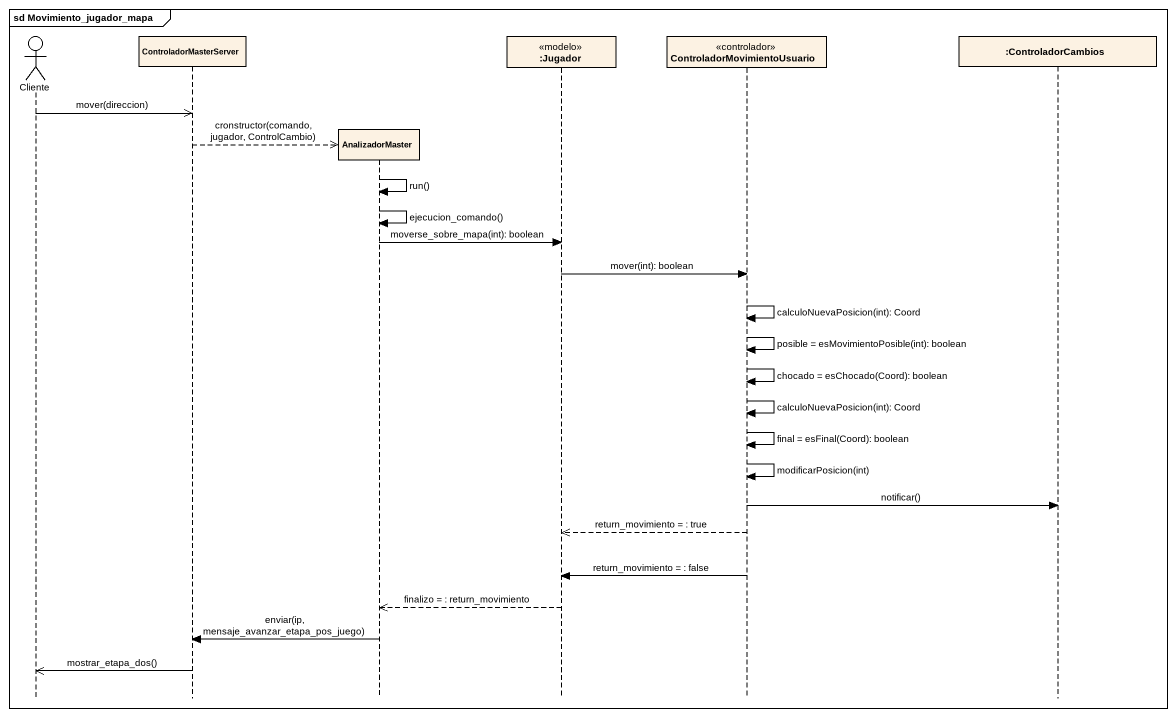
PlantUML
@startuml
mainframe sd Movimiento_jugador_mapa
hide footbox
actor Cliente
participant ControladorMasterServer
participant AnalizadorMaster
participant ":Jugador" as Jugador <<modelo>>
participant ControladorMovimientoUsuario <<controlador>>
participant ":ControladorCambios" as ControladorCambios

Cliente ->> ControladorMasterServer : mover(direccion)
ControladorMasterServer -->> AnalizadorMaster ** : cronstructor(comando, jugador, ControlCambio)
AnalizadorMaster -> AnalizadorMaster : run()
AnalizadorMaster -> AnalizadorMaster : ejecucion_comando()
AnalizadorMaster -> Jugador : moverse_sobre_mapa(int): boolean
Jugador -> ControladorMovimientoUsuario : mover(int): boolean
ControladorMovimientoUsuario -> ControladorMovimientoUsuario : calculoNuevaPosicion(int): Coord
ControladorMovimientoUsuario -> ControladorMovimientoUsuario : posible = esMovimientoPosible(int): boolean
ControladorMovimientoUsuario -> ControladorMovimientoUsuario : chocado = esChocado(Coord): boolean
ControladorMovimientoUsuario -> ControladorMovimientoUsuario : calculoNuevaPosicion(int): Coord
ControladorMovimientoUsuario -> ControladorMovimientoUsuario : final = esFinal(Coord): boolean
ControladorMovimientoUsuario -> ControladorMovimientoUsuario : modificarPosicion(int)
ControladorMovimientoUsuario -> ControladorCambios : notificar()
ControladorMovimientoUsuario -->> Jugador : return_movimiento = : true
ControladorMovimientoUsuario -> Jugador : return_movimiento = : false
Jugador -->> AnalizadorMaster : finalizo = : return_movimiento
AnalizadorMaster -> ControladorMasterServer : enviar(ip, mensaje_avanzar_etapa_pos_juego)
ControladorMasterServer ->> Cliente : mostrar_etapa_dos()
@enduml
